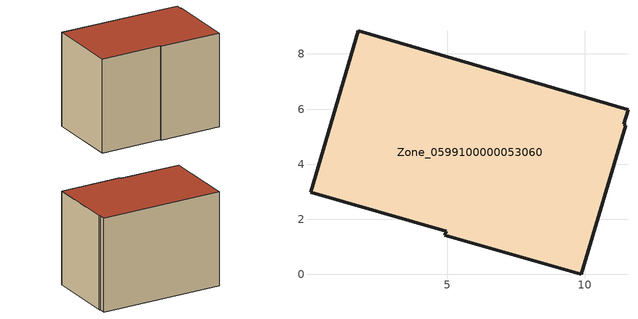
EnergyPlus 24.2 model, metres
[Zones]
Zone_0599100000053060
 floor ground (C_G): 1.78,8.85 11.56,5.98 11.4,5.44 11.48,5.42 9.87,0 4.92,1.43 4.96,1.56 0.04,2.99 z0.64
 wall outside (C_F): 4.92,1.43 9.87,0 11.48,5.42 11.4,5.44 11.56,5.98 1.78,8.85 0.04,2.99 4.96,1.56 4.92,1.43 z0.64:8.38
 roof outside (C_R): 1.78,8.85 0.04,2.99 4.96,1.56 4.92,1.43 9.87,0 11.48,5.42 11.4,5.44 11.56,5.98 z8.38
[BUILDING]
Pand.0599100000053060: North Axis=0; Terrain=City; Loads Convergence Tolerance Value=0.04; Temperature Convergence Tolerance Value=0.4; Solar Distribution=FullExterior; Maximum Number of Warmup Days=25; Minimum Number of Warmup Days=1
[Site:Location]
Rotterdam.The.Hague.AP_ZH_NLD Design_Conditions: Latitude=51.96; Longitude=4.45; Time Zone=1; Elevation=-4.5
[SITE:GROUNDTEMPERATURE:BUILDINGSURFACE]
18, 18, 18, 18, 18, 18, 18, 18, 18, 18, 18, 18
[MATERIAL] Thermal Absorptance=0.9; Solar Absorptance=0.7; Visible Absorptance=0.7
Name | Roughness | Thickness | Conductivity | Density | Specific Heat
G.TC.1965-1974 | MediumSmooth | 0.15 | 0.882353 | 540 | 1210
F.TC.1965-1974 | Rough | 0.3 | 0.697674 | 1920 | 840
R.TC.1965-1974 | MediumRough | 0.2 | 0.232558 | 1500 | 1000
[CONSTRUCTION]
C_G: G.TC.1965-1974
C_F: F.TC.1965-1974
C_R: R.TC.1965-1974
[ZONE]
Zone_0599100000053060: Type=1; Multiplier=1; Ceiling Height=Autocalculate; Volume=Autocalculate; Floor Area=autocalculate; Part of Total Floor Area=Yes
[ZONEINFILTRATION:DESIGNFLOWRATE]
Infil_Zone_0599100000053060: Zone or ZoneList or Space or SpaceList=Zone_0599100000053060; Schedule=AlwaysOn; Design Flow Rate Calculation Method=Flow/Area; Flow Rate per Floor Area=0.003; Constant Term Coefficient=1; Temperature Term Coefficient=0; Velocity Term Coefficient=0; Velocity Squared Term Coefficient=0
[HVACTEMPLATE:ZONE:IDEALLOADSAIRSYSTEM]
Zone_0599100000053060: Maximum Heating Supply Air Temperature=50; Minimum Cooling Supply Air Temperature=13; Maximum Heating Supply Air Humidity Ratio=0.0156; Minimum Cooling Supply Air Humidity Ratio=0.0077; Heating Limit=NoLimit; Cooling Limit=NoLimit; Dehumidification Control Type=ConstantSensibleHeatRatio; Cooling Sensible Heat Ratio=0.7; Dehumidification Setpoint=60; Humidification Control Type=None; Humidification Setpoint=30; Outdoor Air Method=None; Outdoor Air Flow Rate per Person=0.00944; Outdoor Air Flow Rate per Zone Floor Area=0; Outdoor Air Flow Rate per Zone=0; Demand Controlled Ventilation Type=None; Outdoor Air Economizer Type=NoEconomizer; Heat Recovery Type=None; Sensible Heat Recovery Effectiveness=0.7; Latent Heat Recovery Effectiveness=0.65
[ZONECONTROL:THERMOSTAT]
ThermostatControl_Zone_0599100000053060: Zone or ZoneList=Zone_0599100000053060; Control Type Schedule=DualSetpointControlType; Control 1=Thermostat_Zone_0599100000053060; Temperature Difference Between Cutout And Setpoint=0
[THERMOSTATSETPOINT:DUALSETPOINT]
Thermostat_Zone_0599100000053060: Heating Setpoint Temperature Schedule=HeatingSetpoint_Zone_0599100000053060; Cooling Setpoint Temperature Schedule=CoolingSetpoint_Zone_0599100000053060
[SCHEDULE:COMPACT]
HeatingSetpoint_Zone_0599100000053060: Through: 12/31, For: AllDays, Until: 24:00, 21
CoolingSetpoint_Zone_0599100000053060: Through: 12/31, For: AllDays, Until: 24:00, 24
DualSetpointControlType: Through: 12/31, For: AllDays, Until: 24:00, 4
AlwaysOn: Through: 12/31, For: AllDays, Until: 24:00, 1
